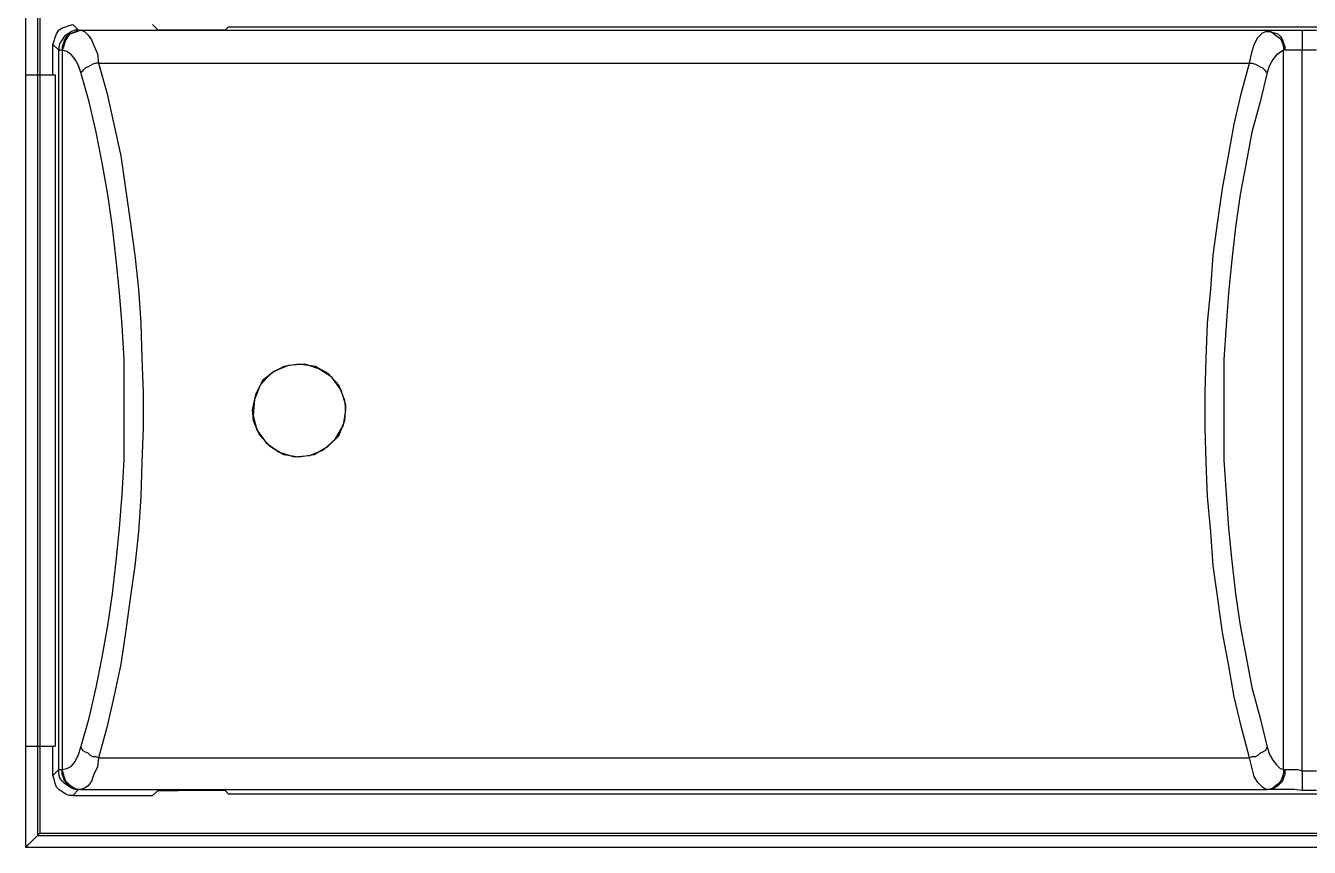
# Model space of a CAD drawing. Header units: centimetres. Extents: x -9.3 to 8.8, y -8.1 to 9.2.
# Drawn here: x -6.946 to -5.013, y -0.455 to 0.783 of the extents above; entities that cross this region are included whole.
import ezdxf

# ---------------------------------------------------------------- set-up
doc = ezdxf.new("R2010")
doc.units = ezdxf.units.CM
doc.header["$MEASUREMENT"] = 0
doc.layers.add('Camada 1', color=7, linetype='Continuous')

msp = doc.modelspace()

# ---------------------------------------------------------------- linework, layer by layer
at = {"layer": 'Camada 1', "color": 250, "lineweight": 25}
for points in [[(-6.94621, -0.45508), (-6.94621, -0.45508), (-6.94621, 6.68867), (-6.94621, 6.68867)], [(-6.94621, -0.45508), (-6.94621, -0.45508), (-6.94621, 6.68867), (-6.94621, 6.68867)], [(-6.92856, 6.67103), (-6.92856, 6.67103), (-6.92856, -0.43744), (-6.92856, -0.43744)], [(-6.92856, 6.67103), (-6.92856, 6.67103), (-6.92856, -0.43744), (-6.92856, -0.43744)], [(-6.92503, 6.6675), (-6.92503, 6.6675), (-6.92503, -0.43392), (-6.92503, -0.43392)], [(-6.92503, 6.6675), (-6.92503, 6.6675), (-6.92503, -0.43392), (-6.92503, -0.43392)], [(-6.87529, 0.78479), (-6.87529, 0.78479), (-6.86646, 0.77597), (-6.86646, 0.77597)], [(-6.86646, 0.77597), (-6.86646, 0.77597), (-6.8647, 0.77597), (-6.8647, 0.77597)], [(-6.8647, 0.77597), (-6.8647, 0.77597), (-6.86293, 0.77597), (-6.86293, 0.77597)], [(-6.86293, 0.77597), (-6.86293, 0.77597), (-5.07654, 0.77597), (-5.07654, 0.77597)], [(-6.75524, 0.78479), (-6.75524, 0.78479), (-6.74642, 0.77597), (-6.74642, 0.77597)], [(-6.71643, 0.77597), (-6.71643, 0.77597), (-6.74642, 0.77597), (-6.74642, 0.77597)], [(-6.64581, 0.77597), (-6.64581, 0.77597), (-6.71643, 0.77597), (-6.71643, 0.77597)], [(-6.64051, 0.78123), (-6.64051, 0.78123), (-6.64581, 0.77597), (-6.64581, 0.77597)], [(-6.64051, 0.78123), (-6.64051, 0.78123), (-3.3872, 0.78123), (-3.3872, 0.78123)], [(-5.07827, 0.77417), (-5.07827, 0.77417), (-5.07654, 0.77597), (-5.07654, 0.77597)], [(-5.07654, 0.77597), (-5.07654, 0.77597), (-5.02356, 0.77597), (-5.02356, 0.77597)], [(-5.02356, 0.77597), (-5.02356, 0.77597), (-5.02356, 0.74595), (-5.02356, 0.74595)], [(-5.02356, 0.77597), (-5.02356, 0.77597), (-5.00239, 0.77597), (-5.00239, 0.77597)], [(-6.89648, 0.74595), (-6.89648, 0.74595), (-6.90529, 0.75477), (-6.90529, 0.75477)], [(-6.90529, 0.70887), (-6.90529, 0.70887), (-6.90529, 0.75477), (-6.90529, 0.75477)], [(-6.89117, 0.74595), (-6.89117, 0.74595), (-6.89648, 0.74595), (-6.89648, 0.74595)], [(-6.89648, -0.33789), (-6.89648, -0.33789), (-6.89648, 0.74595), (-6.89648, 0.74595)], [(-6.89117, 0.74595), (-6.89117, 0.74595), (-6.89117, 0.74595), (-6.89117, 0.74595)], [(-6.89117, 0.74595), (-6.89117, 0.74595), (-6.89117, -0.33789), (-6.89117, -0.33789)], [(-5.05181, -0.33789), (-5.05181, -0.33789), (-5.05181, 0.74595), (-5.05181, 0.74595)], [(-5.05005, 0.74595), (-5.05005, 0.74595), (-5.05181, 0.74595), (-5.05181, 0.74595)], [(-5.02356, 0.74595), (-5.02356, 0.74595), (-5.05005, 0.74595), (-5.05005, 0.74595)], [(-5.02356, -0.33969), (-5.02356, -0.33969), (-5.02356, 0.74595), (-5.02356, 0.74595)], [(-5.00239, 0.74595), (-5.00239, 0.74595), (-5.02356, 0.74595), (-5.02356, 0.74595)], [(-6.83645, 0.72655), (-6.83645, 0.72655), (-5.103, 0.72655), (-5.103, 0.72655)], [(-6.9462, 0.70887), (-6.9462, 0.70887), (-6.90177, 0.70887), (-6.90177, 0.70887)], [(-6.90177, 0.70887), (-6.90177, 0.70887), (-6.90177, -0.30261), (-6.90177, -0.30261)], [(-6.9462, -0.30261), (-6.9462, -0.30261), (-6.90177, -0.30261), (-6.90177, -0.30261)], [(-6.90529, -0.34674), (-6.90529, -0.34674), (-6.90529, -0.30261), (-6.90529, -0.30261)], [(-6.83645, -0.32025), (-6.83645, -0.32025), (-5.103, -0.32025), (-5.103, -0.32025)], [(-6.90529, -0.34674), (-6.90529, -0.34674), (-6.89648, -0.33789), (-6.89648, -0.33789)], [(-6.89648, -0.33789), (-6.89648, -0.33789), (-6.89117, -0.33789), (-6.89117, -0.33789)], [(-6.89117, -0.33789), (-6.89117, -0.33789), (-6.89117, -0.33789), (-6.89117, -0.33789)], [(-5.05181, -0.33789), (-5.05181, -0.33789), (-5.05005, -0.33789), (-5.05005, -0.33789)], [(-5.02356, -0.33969), (-5.02356, -0.33969), (-5.02356, -0.36968), (-5.02356, -0.36968)], [(-5.02356, -0.33969), (-5.02356, -0.33969), (-5.00239, -0.33969), (-5.00239, -0.33969)], [(-6.86646, -0.36791), (-6.86646, -0.36791), (-6.87529, -0.37673), (-6.87529, -0.37673)], [(-6.87529, -0.37673), (-6.87529, -0.37673), (-6.75524, -0.37673), (-6.75524, -0.37673)], [(-6.8647, -0.36791), (-6.8647, -0.36791), (-6.86646, -0.36791), (-6.86646, -0.36791)], [(-6.86293, -0.36791), (-6.86293, -0.36791), (-6.8647, -0.36791), (-6.8647, -0.36791)], [(-6.86293, -0.36791), (-6.86293, -0.36791), (-5.07654, -0.36791), (-5.07654, -0.36791)], [(-6.74642, -0.36968), (-6.74642, -0.36968), (-6.75524, -0.37673), (-6.75524, -0.37673)], [(-6.74642, -0.36968), (-6.74642, -0.36968), (-6.71643, -0.36968), (-6.71643, -0.36968)], [(-6.64581, -0.36968), (-6.64581, -0.36968), (-6.71643, -0.36968), (-6.71643, -0.36968)], [(-6.64051, -0.37497), (-6.64051, -0.37497), (-6.64581, -0.36968), (-6.64581, -0.36968)], [(-3.3872, -0.37497), (-3.3872, -0.37497), (-6.64051, -0.37497), (-6.64051, -0.37497)], [(-5.07654, -0.36791), (-5.07654, -0.36791), (-5.07827, -0.36791), (-5.07827, -0.36791)], [(-5.00239, -0.36968), (-5.00239, -0.36968), (-5.02356, -0.36968), (-5.02356, -0.36968)], [(-6.92503, -0.43392), (-6.92503, -0.43392), (-6.92856, -0.43744), (-6.92856, -0.43744)], [(-6.92503, -0.43392), (-6.92503, -0.43392), (-6.92856, -0.43744), (-6.92856, -0.43744)], [(-6.92856, -0.43744), (-6.92856, -0.43744), (-3.10092, -0.43744), (-3.10092, -0.43744)], [(-6.92856, -0.43744), (-6.92856, -0.43744), (-3.10092, -0.43744), (-3.10092, -0.43744)], [(-6.92503, -0.43392), (-6.92503, -0.43392), (-3.10445, -0.43392), (-3.10445, -0.43392)], [(-6.92503, -0.43392), (-6.92503, -0.43392), (-3.10445, -0.43392), (-3.10445, -0.43392)], [(-3.07975, -0.45508), (-3.07975, -0.45508), (-6.94621, -0.45508), (-6.94621, -0.45508)], [(-3.07975, -0.45508), (-3.07975, -0.45508), (-6.94621, -0.45508), (-6.94621, -0.45508)]]:
    msp.add_open_spline(points, degree=3, dxfattribs=at)
for points, knots in [([(-6.90529, 0.75477), (-6.90529, 0.75477), (-6.90353, 0.76006), (-6.90353, 0.76006), (-6.90353, 0.76006), (-6.90177, 0.76535), (-6.90177, 0.76535), (-6.90177, 0.76535), (-6.9, 0.77064), (-6.9, 0.77064), (-6.9, 0.77064), (-6.89648, 0.77597), (-6.89648, 0.77597), (-6.89648, 0.77597), (-6.89117, 0.7795), (-6.89117, 0.7795), (-6.89117, 0.7795), (-6.88588, 0.78123), (-6.88588, 0.78123), (-6.88588, 0.78123), (-6.88059, 0.78303), (-6.88059, 0.78303), (-6.88059, 0.78303), (-6.87529, 0.78479), (-6.87529, 0.78479)], [0, 0, 0, 0, 0.125, 0.125, 0.125, 0.25, 0.25, 0.25, 0.375, 0.375, 0.375, 0.5, 0.5, 0.5, 0.625, 0.625, 0.625, 0.75, 0.75, 0.75, 0.875, 0.875, 0.875, 1, 1, 1, 1]), ([(-6.86646, 0.77597), (-6.86646, 0.77597), (-6.87175, 0.77597), (-6.87175, 0.77597), (-6.87175, 0.77597), (-6.87706, 0.77417), (-6.87706, 0.77417), (-6.87706, 0.77417), (-6.88235, 0.77064), (-6.88235, 0.77064), (-6.88235, 0.77064), (-6.88764, 0.76712), (-6.88764, 0.76712), (-6.88764, 0.76712), (-6.89117, 0.76182), (-6.89117, 0.76182), (-6.89117, 0.76182), (-6.8947, 0.75653), (-6.8947, 0.75653), (-6.8947, 0.75653), (-6.89648, 0.75124), (-6.89648, 0.75124), (-6.89648, 0.75124), (-6.89648, 0.74595), (-6.89648, 0.74595)], [0, 0, 0, 0, 0.125, 0.125, 0.125, 0.25, 0.25, 0.25, 0.375, 0.375, 0.375, 0.5, 0.5, 0.5, 0.625, 0.625, 0.625, 0.75, 0.75, 0.75, 0.875, 0.875, 0.875, 1, 1, 1, 1]), ([(-6.86293, 0.77597), (-6.86293, 0.77597), (-6.86822, 0.77417), (-6.86822, 0.77417), (-6.86822, 0.77417), (-6.87352, 0.77241), (-6.87352, 0.77241), (-6.87352, 0.77241), (-6.87881, 0.77064), (-6.87881, 0.77064), (-6.87881, 0.77064), (-6.88235, 0.76712), (-6.88235, 0.76712), (-6.88235, 0.76712), (-6.88588, 0.76182), (-6.88588, 0.76182), (-6.88588, 0.76182), (-6.88764, 0.75653), (-6.88764, 0.75653), (-6.88764, 0.75653), (-6.88941, 0.75124), (-6.88941, 0.75124), (-6.88941, 0.75124), (-6.89117, 0.74595), (-6.89117, 0.74595)], [0, 0, 0, 0, 0.125, 0.125, 0.125, 0.25, 0.25, 0.25, 0.375, 0.375, 0.375, 0.5, 0.5, 0.5, 0.625, 0.625, 0.625, 0.75, 0.75, 0.75, 0.875, 0.875, 0.875, 1, 1, 1, 1]), ([(-6.8647, 0.77597), (-6.8647, 0.77597), (-6.86999, 0.77417), (-6.86999, 0.77417), (-6.86999, 0.77417), (-6.87529, 0.77241), (-6.87529, 0.77241), (-6.87529, 0.77241), (-6.87881, 0.77064), (-6.87881, 0.77064), (-6.87881, 0.77064), (-6.88411, 0.76712), (-6.88411, 0.76712), (-6.88411, 0.76712), (-6.88764, 0.76182), (-6.88764, 0.76182), (-6.88764, 0.76182), (-6.88941, 0.75653), (-6.88941, 0.75653), (-6.88941, 0.75653), (-6.89117, 0.75124), (-6.89117, 0.75124), (-6.89117, 0.75124), (-6.89117, 0.74595), (-6.89117, 0.74595)], [0, 0, 0, 0, 0.125, 0.125, 0.125, 0.25, 0.25, 0.25, 0.375, 0.375, 0.375, 0.5, 0.5, 0.5, 0.625, 0.625, 0.625, 0.75, 0.75, 0.75, 0.875, 0.875, 0.875, 1, 1, 1, 1]), ([(-6.86293, 0.77597), (-6.86293, 0.77597), (-6.85763, 0.77417), (-6.85763, 0.77417), (-6.85763, 0.77417), (-6.85234, 0.76888), (-6.85234, 0.76888), (-6.85234, 0.76888), (-6.84705, 0.76182), (-6.84705, 0.76182), (-6.84705, 0.76182), (-6.84352, 0.753), (-6.84352, 0.753), (-6.84352, 0.753), (-6.83821, 0.74066), (-6.83821, 0.74066), (-6.83821, 0.74066), (-6.83645, 0.72655), (-6.83645, 0.72655)], [0, 0, 0, 0, 0.1666667, 0.1666667, 0.1666667, 0.3333333, 0.3333333, 0.3333333, 0.5, 0.5, 0.5, 0.6666667, 0.6666667, 0.6666667, 0.8333333, 0.8333333, 0.8333333, 1, 1, 1, 1]), ([(-5.103, 0.72655), (-5.103, 0.72655), (-5.09947, 0.74242), (-5.09947, 0.74242), (-5.09947, 0.74242), (-5.09595, 0.75477), (-5.09595, 0.75477), (-5.09595, 0.75477), (-5.09065, 0.76535), (-5.09065, 0.76535), (-5.09065, 0.76535), (-5.0836, 0.77241), (-5.0836, 0.77241), (-5.0836, 0.77241), (-5.07827, 0.77417), (-5.07827, 0.77417)], [0, 0, 0, 0, 0.2, 0.2, 0.2, 0.4, 0.4, 0.4, 0.6, 0.6, 0.6, 0.8, 0.8, 0.8, 1, 1, 1, 1]), ([(-5.07827, 0.77417), (-5.07827, 0.77417), (-5.07298, 0.77417), (-5.07298, 0.77417), (-5.07298, 0.77417), (-5.06769, 0.77241), (-5.06769, 0.77241), (-5.06769, 0.77241), (-5.06416, 0.76888), (-5.06416, 0.76888), (-5.06416, 0.76888), (-5.05887, 0.76535), (-5.05887, 0.76535), (-5.05887, 0.76535), (-5.05534, 0.76182), (-5.05534, 0.76182), (-5.05534, 0.76182), (-5.05358, 0.75653), (-5.05358, 0.75653), (-5.05358, 0.75653), (-5.05181, 0.75124), (-5.05181, 0.75124), (-5.05181, 0.75124), (-5.05181, 0.74595), (-5.05181, 0.74595)], [0, 0, 0, 0, 0.125, 0.125, 0.125, 0.25, 0.25, 0.25, 0.375, 0.375, 0.375, 0.5, 0.5, 0.5, 0.625, 0.625, 0.625, 0.75, 0.75, 0.75, 0.875, 0.875, 0.875, 1, 1, 1, 1]), ([(-5.07654, 0.77597), (-5.07654, 0.77597), (-5.07122, 0.77417), (-5.07122, 0.77417), (-5.07122, 0.77417), (-5.06593, 0.77241), (-5.06593, 0.77241), (-5.06593, 0.77241), (-5.06063, 0.77064), (-5.06063, 0.77064), (-5.06063, 0.77064), (-5.05711, 0.76712), (-5.05711, 0.76712), (-5.05711, 0.76712), (-5.05358, 0.76182), (-5.05358, 0.76182), (-5.05358, 0.76182), (-5.05181, 0.75653), (-5.05181, 0.75653), (-5.05181, 0.75653), (-5.05005, 0.75124), (-5.05005, 0.75124), (-5.05005, 0.75124), (-5.05005, 0.74595), (-5.05005, 0.74595)], [0, 0, 0, 0, 0.125, 0.125, 0.125, 0.25, 0.25, 0.25, 0.375, 0.375, 0.375, 0.5, 0.5, 0.5, 0.625, 0.625, 0.625, 0.75, 0.75, 0.75, 0.875, 0.875, 0.875, 1, 1, 1, 1]), ([(-6.86293, 0.7124), (-6.86293, 0.7124), (-6.86646, 0.72298), (-6.86646, 0.72298), (-6.86646, 0.72298), (-6.87175, 0.73184), (-6.87175, 0.73184), (-6.87175, 0.73184), (-6.87706, 0.73889), (-6.87706, 0.73889), (-6.87706, 0.73889), (-6.88411, 0.74419), (-6.88411, 0.74419), (-6.88411, 0.74419), (-6.89117, 0.74595), (-6.89117, 0.74595)], [0, 0, 0, 0, 0.2, 0.2, 0.2, 0.4, 0.4, 0.4, 0.6, 0.6, 0.6, 0.8, 0.8, 0.8, 1, 1, 1, 1]), ([(-5.05181, 0.74595), (-5.05181, 0.74595), (-5.05711, 0.74242), (-5.05711, 0.74242), (-5.05711, 0.74242), (-5.0624, 0.73889), (-5.0624, 0.73889), (-5.0624, 0.73889), (-5.06769, 0.73184), (-5.06769, 0.73184), (-5.06769, 0.73184), (-5.07298, 0.72298), (-5.07298, 0.72298), (-5.07298, 0.72298), (-5.07654, 0.7124), (-5.07654, 0.7124)], [0, 0, 0, 0, 0.2, 0.2, 0.2, 0.4, 0.4, 0.4, 0.6, 0.6, 0.6, 0.8, 0.8, 0.8, 1, 1, 1, 1]), ([(-6.83645, 0.72655), (-6.83645, 0.72655), (-6.83998, 0.72655), (-6.83998, 0.72655), (-6.83998, 0.72655), (-6.84528, 0.72478), (-6.84528, 0.72478), (-6.84528, 0.72478), (-6.84881, 0.72298), (-6.84881, 0.72298), (-6.84881, 0.72298), (-6.85234, 0.72122), (-6.85234, 0.72122), (-6.85234, 0.72122), (-6.85588, 0.71946), (-6.85588, 0.71946), (-6.85588, 0.71946), (-6.85941, 0.71593), (-6.85941, 0.71593), (-6.85941, 0.71593), (-6.86116, 0.71416), (-6.86116, 0.71416), (-6.86116, 0.71416), (-6.86293, 0.7124), (-6.86293, 0.7124)], [0, 0, 0, 0, 0.125, 0.125, 0.125, 0.25, 0.25, 0.25, 0.375, 0.375, 0.375, 0.5, 0.5, 0.5, 0.625, 0.625, 0.625, 0.75, 0.75, 0.75, 0.875, 0.875, 0.875, 1, 1, 1, 1]), ([(-6.83645, 0.72655), (-6.83645, 0.72655), (-6.82409, 0.68238), (-6.82409, 0.68238), (-6.82409, 0.68238), (-6.81351, 0.63475), (-6.81351, 0.63475), (-6.81351, 0.63475), (-6.8029, 0.58706), (-6.8029, 0.58706), (-6.8029, 0.58706), (-6.79584, 0.53767), (-6.79584, 0.53767), (-6.79584, 0.53767), (-6.78879, 0.48821), (-6.78879, 0.48821), (-6.78879, 0.48821), (-6.78173, 0.43702), (-6.78173, 0.43702), (-6.78173, 0.43702), (-6.77644, 0.38583), (-6.77644, 0.38583), (-6.77644, 0.38583), (-6.77291, 0.33465), (-6.77291, 0.33465), (-6.77291, 0.33465), (-6.77115, 0.28169), (-6.77115, 0.28169), (-6.77115, 0.28169), (-6.76938, 0.23051), (-6.76938, 0.23051), (-6.76938, 0.23051), (-6.76938, 0.17755), (-6.76938, 0.17755), (-6.76938, 0.17755), (-6.77115, 0.1246), (-6.77115, 0.1246), (-6.77115, 0.1246), (-6.77291, 0.07338), (-6.77291, 0.07338), (-6.77291, 0.07338), (-6.77644, 0.02043), (-6.77644, 0.02043), (-6.77644, 0.02043), (-6.78173, -0.03076), (-6.78173, -0.03076), (-6.78173, -0.03076), (-6.78879, -0.08019), (-6.78879, -0.08019), (-6.78879, -0.08019), (-6.79584, -0.13137), (-6.79584, -0.13137), (-6.79584, -0.13137), (-6.8029, -0.17903), (-6.8029, -0.17903), (-6.8029, -0.17903), (-6.81351, -0.22846), (-6.81351, -0.22846), (-6.81351, -0.22846), (-6.82409, -0.27435), (-6.82409, -0.27435), (-6.82409, -0.27435), (-6.83645, -0.32025), (-6.83645, -0.32025)], [0, 0, 0, 0, 0.047619, 0.047619, 0.047619, 0.0952381, 0.0952381, 0.0952381, 0.1428571, 0.1428571, 0.1428571, 0.1904762, 0.1904762, 0.1904762, 0.2380952, 0.2380952, 0.2380952, 0.2857143, 0.2857143, 0.2857143, 0.3333333, 0.3333333, 0.3333333, 0.3809524, 0.3809524, 0.3809524, 0.4285714, 0.4285714, 0.4285714, 0.4761905, 0.4761905, 0.4761905, 0.5238095, 0.5238095, 0.5238095, 0.5714286, 0.5714286, 0.5714286, 0.6190476, 0.6190476, 0.6190476, 0.6666667, 0.6666667, 0.6666667, 0.7142857, 0.7142857, 0.7142857, 0.7619048, 0.7619048, 0.7619048, 0.8095238, 0.8095238, 0.8095238, 0.8571429, 0.8571429, 0.8571429, 0.9047619, 0.9047619, 0.9047619, 0.952381, 0.952381, 0.952381, 1, 1, 1, 1]), ([(-5.103, -0.32025), (-5.103, -0.32025), (-5.11535, -0.27435), (-5.11535, -0.27435), (-5.11535, -0.27435), (-5.12597, -0.22846), (-5.12597, -0.22846), (-5.12597, -0.22846), (-5.13479, -0.17903), (-5.13479, -0.17903), (-5.13479, -0.17903), (-5.14361, -0.13137), (-5.14361, -0.13137), (-5.14361, -0.13137), (-5.15066, -0.08019), (-5.15066, -0.08019), (-5.15066, -0.08019), (-5.15772, -0.03076), (-5.15772, -0.03076), (-5.15772, -0.03076), (-5.16125, 0.02043), (-5.16125, 0.02043), (-5.16125, 0.02043), (-5.16657, 0.07338), (-5.16657, 0.07338), (-5.16657, 0.07338), (-5.1683, 0.1246), (-5.1683, 0.1246), (-5.1683, 0.1246), (-5.17007, 0.17755), (-5.17007, 0.17755), (-5.17007, 0.17755), (-5.17007, 0.23051), (-5.17007, 0.23051), (-5.17007, 0.23051), (-5.1683, 0.28169), (-5.1683, 0.28169), (-5.1683, 0.28169), (-5.16657, 0.33465), (-5.16657, 0.33465), (-5.16657, 0.33465), (-5.16125, 0.38583), (-5.16125, 0.38583), (-5.16125, 0.38583), (-5.15772, 0.43702), (-5.15772, 0.43702), (-5.15772, 0.43702), (-5.15066, 0.48821), (-5.15066, 0.48821), (-5.15066, 0.48821), (-5.14361, 0.53767), (-5.14361, 0.53767), (-5.14361, 0.53767), (-5.13479, 0.58706), (-5.13479, 0.58706), (-5.13479, 0.58706), (-5.12597, 0.63475), (-5.12597, 0.63475), (-5.12597, 0.63475), (-5.11535, 0.68238), (-5.11535, 0.68238), (-5.11535, 0.68238), (-5.103, 0.72655), (-5.103, 0.72655)], [0, 0, 0, 0, 0.047619, 0.047619, 0.047619, 0.0952381, 0.0952381, 0.0952381, 0.1428571, 0.1428571, 0.1428571, 0.1904762, 0.1904762, 0.1904762, 0.2380952, 0.2380952, 0.2380952, 0.2857143, 0.2857143, 0.2857143, 0.3333333, 0.3333333, 0.3333333, 0.3809524, 0.3809524, 0.3809524, 0.4285714, 0.4285714, 0.4285714, 0.4761905, 0.4761905, 0.4761905, 0.5238095, 0.5238095, 0.5238095, 0.5714286, 0.5714286, 0.5714286, 0.6190476, 0.6190476, 0.6190476, 0.6666667, 0.6666667, 0.6666667, 0.7142857, 0.7142857, 0.7142857, 0.7619048, 0.7619048, 0.7619048, 0.8095238, 0.8095238, 0.8095238, 0.8571429, 0.8571429, 0.8571429, 0.9047619, 0.9047619, 0.9047619, 0.952381, 0.952381, 0.952381, 1, 1, 1, 1]), ([(-5.103, 0.72655), (-5.103, 0.72655), (-5.09947, 0.72655), (-5.09947, 0.72655), (-5.09947, 0.72655), (-5.09418, 0.72478), (-5.09418, 0.72478), (-5.09418, 0.72478), (-5.09065, 0.72298), (-5.09065, 0.72298), (-5.09065, 0.72298), (-5.08713, 0.72122), (-5.08713, 0.72122), (-5.08713, 0.72122), (-5.0836, 0.71946), (-5.0836, 0.71946), (-5.0836, 0.71946), (-5.08007, 0.71593), (-5.08007, 0.71593), (-5.08007, 0.71593), (-5.07827, 0.71416), (-5.07827, 0.71416), (-5.07827, 0.71416), (-5.07654, 0.7124), (-5.07654, 0.7124)], [0, 0, 0, 0, 0.125, 0.125, 0.125, 0.25, 0.25, 0.25, 0.375, 0.375, 0.375, 0.5, 0.5, 0.5, 0.625, 0.625, 0.625, 0.75, 0.75, 0.75, 0.875, 0.875, 0.875, 1, 1, 1, 1]), ([(-6.86293, -0.30434), (-6.86293, -0.30434), (-6.85058, -0.26024), (-6.85058, -0.26024), (-6.85058, -0.26024), (-6.83998, -0.21435), (-6.83998, -0.21435), (-6.83998, -0.21435), (-6.83116, -0.16845), (-6.83116, -0.16845), (-6.83116, -0.16845), (-6.82234, -0.12076), (-6.82234, -0.12076), (-6.82234, -0.12076), (-6.81527, -0.07313), (-6.81527, -0.07313), (-6.81527, -0.07313), (-6.80998, -0.02371), (-6.80998, -0.02371), (-6.80998, -0.02371), (-6.8047, 0.02572), (-6.8047, 0.02572), (-6.8047, 0.02572), (-6.80113, 0.07691), (-6.80113, 0.07691), (-6.80113, 0.07691), (-6.79764, 0.12813), (-6.79764, 0.12813), (-6.79764, 0.12813), (-6.79764, 0.27993), (-6.79764, 0.27993), (-6.79764, 0.27993), (-6.80113, 0.33112), (-6.80113, 0.33112), (-6.80113, 0.33112), (-6.8047, 0.38054), (-6.8047, 0.38054), (-6.8047, 0.38054), (-6.80998, 0.42997), (-6.80998, 0.42997), (-6.80998, 0.42997), (-6.81527, 0.47939), (-6.81527, 0.47939), (-6.81527, 0.47939), (-6.82234, 0.52881), (-6.82234, 0.52881), (-6.82234, 0.52881), (-6.83116, 0.57647), (-6.83116, 0.57647), (-6.83116, 0.57647), (-6.83998, 0.62237), (-6.83998, 0.62237), (-6.83998, 0.62237), (-6.85058, 0.66827), (-6.85058, 0.66827), (-6.85058, 0.66827), (-6.86293, 0.7124), (-6.86293, 0.7124)], [0, 0, 0, 0, 0.0526316, 0.0526316, 0.0526316, 0.1052632, 0.1052632, 0.1052632, 0.1578947, 0.1578947, 0.1578947, 0.2105263, 0.2105263, 0.2105263, 0.2631579, 0.2631579, 0.2631579, 0.3157895, 0.3157895, 0.3157895, 0.3684211, 0.3684211, 0.3684211, 0.4210526, 0.4210526, 0.4210526, 0.4736842, 0.4736842, 0.4736842, 0.5263158, 0.5263158, 0.5263158, 0.5789474, 0.5789474, 0.5789474, 0.6315789, 0.6315789, 0.6315789, 0.6842105, 0.6842105, 0.6842105, 0.7368421, 0.7368421, 0.7368421, 0.7894737, 0.7894737, 0.7894737, 0.8421053, 0.8421053, 0.8421053, 0.8947368, 0.8947368, 0.8947368, 0.9473684, 0.9473684, 0.9473684, 1, 1, 1, 1]), ([(-5.07654, 0.7124), (-5.07654, 0.7124), (-5.08713, 0.66827), (-5.08713, 0.66827), (-5.08713, 0.66827), (-5.09947, 0.62237), (-5.09947, 0.62237), (-5.09947, 0.62237), (-5.10829, 0.57647), (-5.10829, 0.57647), (-5.10829, 0.57647), (-5.11711, 0.52881), (-5.11711, 0.52881), (-5.11711, 0.52881), (-5.12417, 0.47939), (-5.12417, 0.47939), (-5.12417, 0.47939), (-5.1295, 0.42997), (-5.1295, 0.42997), (-5.1295, 0.42997), (-5.13479, 0.38054), (-5.13479, 0.38054), (-5.13479, 0.38054), (-5.13832, 0.33112), (-5.13832, 0.33112), (-5.13832, 0.33112), (-5.14184, 0.27993), (-5.14184, 0.27993), (-5.14184, 0.27993), (-5.14184, 0.12813), (-5.14184, 0.12813), (-5.14184, 0.12813), (-5.13832, 0.07691), (-5.13832, 0.07691), (-5.13832, 0.07691), (-5.13479, 0.02572), (-5.13479, 0.02572), (-5.13479, 0.02572), (-5.1295, -0.02371), (-5.1295, -0.02371), (-5.1295, -0.02371), (-5.12417, -0.07313), (-5.12417, -0.07313), (-5.12417, -0.07313), (-5.11711, -0.12076), (-5.11711, -0.12076), (-5.11711, -0.12076), (-5.10829, -0.16845), (-5.10829, -0.16845), (-5.10829, -0.16845), (-5.09947, -0.21435), (-5.09947, -0.21435), (-5.09947, -0.21435), (-5.08713, -0.26024), (-5.08713, -0.26024), (-5.08713, -0.26024), (-5.07654, -0.30434), (-5.07654, -0.30434)], [0, 0, 0, 0, 0.0526316, 0.0526316, 0.0526316, 0.1052632, 0.1052632, 0.1052632, 0.1578947, 0.1578947, 0.1578947, 0.2105263, 0.2105263, 0.2105263, 0.2631579, 0.2631579, 0.2631579, 0.3157895, 0.3157895, 0.3157895, 0.3684211, 0.3684211, 0.3684211, 0.4210526, 0.4210526, 0.4210526, 0.4736842, 0.4736842, 0.4736842, 0.5263158, 0.5263158, 0.5263158, 0.5789474, 0.5789474, 0.5789474, 0.6315789, 0.6315789, 0.6315789, 0.6842105, 0.6842105, 0.6842105, 0.7368421, 0.7368421, 0.7368421, 0.7894737, 0.7894737, 0.7894737, 0.8421053, 0.8421053, 0.8421053, 0.8947368, 0.8947368, 0.8947368, 0.9473684, 0.9473684, 0.9473684, 1, 1, 1, 1]), ([(-6.6052, 0.20401), (-6.6052, 0.20401), (-6.59991, 0.22698), (-6.59991, 0.22698), (-6.59991, 0.22698), (-6.58933, 0.24814), (-6.58933, 0.24814), (-6.58933, 0.24814), (-6.57169, 0.26226), (-6.57169, 0.26226), (-6.57169, 0.26226), (-6.55048, 0.27111), (-6.55048, 0.27111), (-6.55048, 0.27111), (-6.52576, 0.27287), (-6.52576, 0.27287), (-6.52576, 0.27287), (-6.50459, 0.26578), (-6.50459, 0.26578), (-6.50459, 0.26578), (-6.48519, 0.25344), (-6.48519, 0.25344), (-6.48519, 0.25344), (-6.47104, 0.23403), (-6.47104, 0.23403), (-6.47104, 0.23403), (-6.46398, 0.2111), (-6.46398, 0.2111), (-6.46398, 0.2111), (-6.46575, 0.18814), (-6.46575, 0.18814), (-6.46575, 0.18814), (-6.4746, 0.16517), (-6.4746, 0.16517), (-6.4746, 0.16517), (-6.49048, 0.1493), (-6.49048, 0.1493), (-6.49048, 0.1493), (-6.51164, 0.13695), (-6.51164, 0.13695), (-6.51164, 0.13695), (-6.53461, 0.13342), (-6.53461, 0.13342), (-6.53461, 0.13342), (-6.55754, 0.13695), (-6.55754, 0.13695), (-6.55754, 0.13695), (-6.57874, 0.1493), (-6.57874, 0.1493), (-6.57874, 0.1493), (-6.59462, 0.16694), (-6.59462, 0.16694), (-6.59462, 0.16694), (-6.60344, 0.18814), (-6.60344, 0.18814), (-6.60344, 0.18814), (-6.6052, 0.20401), (-6.6052, 0.20401)], [0, 0, 0, 0, 0.0526316, 0.0526316, 0.0526316, 0.1052632, 0.1052632, 0.1052632, 0.1578947, 0.1578947, 0.1578947, 0.2105263, 0.2105263, 0.2105263, 0.2631579, 0.2631579, 0.2631579, 0.3157895, 0.3157895, 0.3157895, 0.3684211, 0.3684211, 0.3684211, 0.4210526, 0.4210526, 0.4210526, 0.4736842, 0.4736842, 0.4736842, 0.5263158, 0.5263158, 0.5263158, 0.5789474, 0.5789474, 0.5789474, 0.6315789, 0.6315789, 0.6315789, 0.6842105, 0.6842105, 0.6842105, 0.7368421, 0.7368421, 0.7368421, 0.7894737, 0.7894737, 0.7894737, 0.8421053, 0.8421053, 0.8421053, 0.8947368, 0.8947368, 0.8947368, 0.9473684, 0.9473684, 0.9473684, 1, 1, 1, 1]), ([(-6.46398, 0.20401), (-6.46398, 0.20401), (-6.46751, 0.18108), (-6.46751, 0.18108), (-6.46751, 0.18108), (-6.47989, 0.15988), (-6.47989, 0.15988), (-6.47989, 0.15988), (-6.49753, 0.144), (-6.49753, 0.144), (-6.49753, 0.144), (-6.5187, 0.13519), (-6.5187, 0.13519), (-6.5187, 0.13519), (-6.54167, 0.13342), (-6.54167, 0.13342), (-6.54167, 0.13342), (-6.56463, 0.14048), (-6.56463, 0.14048), (-6.56463, 0.14048), (-6.58403, 0.15459), (-6.58403, 0.15459), (-6.58403, 0.15459), (-6.59815, 0.17403), (-6.59815, 0.17403), (-6.59815, 0.17403), (-6.60344, 0.19519), (-6.60344, 0.19519), (-6.60344, 0.19519), (-6.60167, 0.21992), (-6.60167, 0.21992), (-6.60167, 0.21992), (-6.59285, 0.24109), (-6.59285, 0.24109), (-6.59285, 0.24109), (-6.57698, 0.25873), (-6.57698, 0.25873), (-6.57698, 0.25873), (-6.55754, 0.26935), (-6.55754, 0.26935), (-6.55754, 0.26935), (-6.53461, 0.27287), (-6.53461, 0.27287), (-6.53461, 0.27287), (-6.50988, 0.26935), (-6.50988, 0.26935), (-6.50988, 0.26935), (-6.49048, 0.25873), (-6.49048, 0.25873), (-6.49048, 0.25873), (-6.4746, 0.24109), (-6.4746, 0.24109), (-6.4746, 0.24109), (-6.46575, 0.21816), (-6.46575, 0.21816), (-6.46575, 0.21816), (-6.46398, 0.20401), (-6.46398, 0.20401)], [0, 0, 0, 0, 0.0526316, 0.0526316, 0.0526316, 0.1052632, 0.1052632, 0.1052632, 0.1578947, 0.1578947, 0.1578947, 0.2105263, 0.2105263, 0.2105263, 0.2631579, 0.2631579, 0.2631579, 0.3157895, 0.3157895, 0.3157895, 0.3684211, 0.3684211, 0.3684211, 0.4210526, 0.4210526, 0.4210526, 0.4736842, 0.4736842, 0.4736842, 0.5263158, 0.5263158, 0.5263158, 0.5789474, 0.5789474, 0.5789474, 0.6315789, 0.6315789, 0.6315789, 0.6842105, 0.6842105, 0.6842105, 0.7368421, 0.7368421, 0.7368421, 0.7894737, 0.7894737, 0.7894737, 0.8421053, 0.8421053, 0.8421053, 0.8947368, 0.8947368, 0.8947368, 0.9473684, 0.9473684, 0.9473684, 1, 1, 1, 1]), ([(-6.89117, -0.33789), (-6.89117, -0.33789), (-6.88411, -0.33613), (-6.88411, -0.33613), (-6.88411, -0.33613), (-6.87706, -0.3326), (-6.87706, -0.3326), (-6.87706, -0.3326), (-6.87175, -0.32554), (-6.87175, -0.32554), (-6.87175, -0.32554), (-6.86646, -0.31496), (-6.86646, -0.31496), (-6.86646, -0.31496), (-6.86293, -0.30434), (-6.86293, -0.30434)], [0, 0, 0, 0, 0.2, 0.2, 0.2, 0.4, 0.4, 0.4, 0.6, 0.6, 0.6, 0.8, 0.8, 0.8, 1, 1, 1, 1]), ([(-6.83645, -0.32025), (-6.83645, -0.32025), (-6.83998, -0.31849), (-6.83998, -0.31849), (-6.83998, -0.31849), (-6.84528, -0.31849), (-6.84528, -0.31849), (-6.84528, -0.31849), (-6.84881, -0.31672), (-6.84881, -0.31672), (-6.84881, -0.31672), (-6.85234, -0.3132), (-6.85234, -0.3132), (-6.85234, -0.3132), (-6.85588, -0.31143), (-6.85588, -0.31143), (-6.85588, -0.31143), (-6.85941, -0.30967), (-6.85941, -0.30967), (-6.85941, -0.30967), (-6.86116, -0.3079), (-6.86116, -0.3079), (-6.86116, -0.3079), (-6.86293, -0.30434), (-6.86293, -0.30434)], [0, 0, 0, 0, 0.125, 0.125, 0.125, 0.25, 0.25, 0.25, 0.375, 0.375, 0.375, 0.5, 0.5, 0.5, 0.625, 0.625, 0.625, 0.75, 0.75, 0.75, 0.875, 0.875, 0.875, 1, 1, 1, 1]), ([(-5.07654, -0.30434), (-5.07654, -0.30434), (-5.07827, -0.3079), (-5.07827, -0.3079), (-5.07827, -0.3079), (-5.08007, -0.30967), (-5.08007, -0.30967), (-5.08007, -0.30967), (-5.0836, -0.31143), (-5.0836, -0.31143), (-5.0836, -0.31143), (-5.08713, -0.3132), (-5.08713, -0.3132), (-5.08713, -0.3132), (-5.09065, -0.31672), (-5.09065, -0.31672), (-5.09065, -0.31672), (-5.09418, -0.31849), (-5.09418, -0.31849), (-5.09418, -0.31849), (-5.09947, -0.31849), (-5.09947, -0.31849), (-5.09947, -0.31849), (-5.103, -0.32025), (-5.103, -0.32025)], [0, 0, 0, 0, 0.125, 0.125, 0.125, 0.25, 0.25, 0.25, 0.375, 0.375, 0.375, 0.5, 0.5, 0.5, 0.625, 0.625, 0.625, 0.75, 0.75, 0.75, 0.875, 0.875, 0.875, 1, 1, 1, 1]), ([(-5.07654, -0.30434), (-5.07654, -0.30434), (-5.07298, -0.31496), (-5.07298, -0.31496), (-5.07298, -0.31496), (-5.06769, -0.32378), (-5.06769, -0.32378), (-5.06769, -0.32378), (-5.0624, -0.33083), (-5.0624, -0.33083), (-5.0624, -0.33083), (-5.05711, -0.33613), (-5.05711, -0.33613), (-5.05711, -0.33613), (-5.05181, -0.33789), (-5.05181, -0.33789)], [0, 0, 0, 0, 0.2, 0.2, 0.2, 0.4, 0.4, 0.4, 0.6, 0.6, 0.6, 0.8, 0.8, 0.8, 1, 1, 1, 1]), ([(-6.83645, -0.32025), (-6.83645, -0.32025), (-6.83821, -0.3344), (-6.83821, -0.3344), (-6.83821, -0.3344), (-6.84352, -0.34495), (-6.84352, -0.34495), (-6.84352, -0.34495), (-6.84705, -0.35556), (-6.84705, -0.35556), (-6.84705, -0.35556), (-6.85234, -0.36262), (-6.85234, -0.36262), (-6.85234, -0.36262), (-6.85763, -0.36615), (-6.85763, -0.36615), (-6.85763, -0.36615), (-6.86293, -0.36791), (-6.86293, -0.36791)], [0, 0, 0, 0, 0.1666667, 0.1666667, 0.1666667, 0.3333333, 0.3333333, 0.3333333, 0.5, 0.5, 0.5, 0.6666667, 0.6666667, 0.6666667, 0.8333333, 0.8333333, 0.8333333, 1, 1, 1, 1]), ([(-5.07827, -0.36791), (-5.07827, -0.36791), (-5.0836, -0.36438), (-5.0836, -0.36438), (-5.0836, -0.36438), (-5.09065, -0.35733), (-5.09065, -0.35733), (-5.09065, -0.35733), (-5.09595, -0.34851), (-5.09595, -0.34851), (-5.09595, -0.34851), (-5.09947, -0.3344), (-5.09947, -0.3344), (-5.09947, -0.3344), (-5.103, -0.32025), (-5.103, -0.32025)], [0, 0, 0, 0, 0.2, 0.2, 0.2, 0.4, 0.4, 0.4, 0.6, 0.6, 0.6, 0.8, 0.8, 0.8, 1, 1, 1, 1]), ([(-6.87529, -0.37673), (-6.87529, -0.37673), (-6.88059, -0.37673), (-6.88059, -0.37673), (-6.88059, -0.37673), (-6.88588, -0.37497), (-6.88588, -0.37497), (-6.88588, -0.37497), (-6.89117, -0.37144), (-6.89117, -0.37144), (-6.89117, -0.37144), (-6.89648, -0.36791), (-6.89648, -0.36791), (-6.89648, -0.36791), (-6.9, -0.36438), (-6.9, -0.36438), (-6.9, -0.36438), (-6.90177, -0.35909), (-6.90177, -0.35909), (-6.90177, -0.35909), (-6.90353, -0.35204), (-6.90353, -0.35204), (-6.90353, -0.35204), (-6.90529, -0.34674), (-6.90529, -0.34674)], [0, 0, 0, 0, 0.125, 0.125, 0.125, 0.25, 0.25, 0.25, 0.375, 0.375, 0.375, 0.5, 0.5, 0.5, 0.625, 0.625, 0.625, 0.75, 0.75, 0.75, 0.875, 0.875, 0.875, 1, 1, 1, 1]), ([(-6.86646, -0.36791), (-6.86646, -0.36791), (-6.87175, -0.36791), (-6.87175, -0.36791), (-6.87175, -0.36791), (-6.87706, -0.36615), (-6.87706, -0.36615), (-6.87706, -0.36615), (-6.88235, -0.36262), (-6.88235, -0.36262), (-6.88235, -0.36262), (-6.88764, -0.35909), (-6.88764, -0.35909), (-6.88764, -0.35909), (-6.89117, -0.35556), (-6.89117, -0.35556), (-6.89117, -0.35556), (-6.8947, -0.35027), (-6.8947, -0.35027), (-6.8947, -0.35027), (-6.89648, -0.34495), (-6.89648, -0.34495), (-6.89648, -0.34495), (-6.89648, -0.33789), (-6.89648, -0.33789)], [0, 0, 0, 0, 0.125, 0.125, 0.125, 0.25, 0.25, 0.25, 0.375, 0.375, 0.375, 0.5, 0.5, 0.5, 0.625, 0.625, 0.625, 0.75, 0.75, 0.75, 0.875, 0.875, 0.875, 1, 1, 1, 1]), ([(-6.86293, -0.36791), (-6.86293, -0.36791), (-6.86822, -0.36791), (-6.86822, -0.36791), (-6.86822, -0.36791), (-6.87352, -0.36615), (-6.87352, -0.36615), (-6.87352, -0.36615), (-6.87881, -0.36262), (-6.87881, -0.36262), (-6.87881, -0.36262), (-6.88235, -0.35909), (-6.88235, -0.35909), (-6.88235, -0.35909), (-6.88588, -0.35556), (-6.88588, -0.35556), (-6.88588, -0.35556), (-6.88764, -0.35027), (-6.88764, -0.35027), (-6.88764, -0.35027), (-6.88941, -0.34495), (-6.88941, -0.34495), (-6.88941, -0.34495), (-6.89117, -0.33789), (-6.89117, -0.33789)], [0, 0, 0, 0, 0.125, 0.125, 0.125, 0.25, 0.25, 0.25, 0.375, 0.375, 0.375, 0.5, 0.5, 0.5, 0.625, 0.625, 0.625, 0.75, 0.75, 0.75, 0.875, 0.875, 0.875, 1, 1, 1, 1]), ([(-6.8647, -0.36791), (-6.8647, -0.36791), (-6.86999, -0.36791), (-6.86999, -0.36791), (-6.86999, -0.36791), (-6.87529, -0.36615), (-6.87529, -0.36615), (-6.87529, -0.36615), (-6.87881, -0.36262), (-6.87881, -0.36262), (-6.87881, -0.36262), (-6.88411, -0.35909), (-6.88411, -0.35909), (-6.88411, -0.35909), (-6.88764, -0.35556), (-6.88764, -0.35556), (-6.88764, -0.35556), (-6.88941, -0.35027), (-6.88941, -0.35027), (-6.88941, -0.35027), (-6.89117, -0.34495), (-6.89117, -0.34495), (-6.89117, -0.34495), (-6.89117, -0.33789), (-6.89117, -0.33789)], [0, 0, 0, 0, 0.125, 0.125, 0.125, 0.25, 0.25, 0.25, 0.375, 0.375, 0.375, 0.5, 0.5, 0.5, 0.625, 0.625, 0.625, 0.75, 0.75, 0.75, 0.875, 0.875, 0.875, 1, 1, 1, 1]), ([(-5.05181, -0.33789), (-5.05181, -0.33789), (-5.05181, -0.34322), (-5.05181, -0.34322), (-5.05181, -0.34322), (-5.05358, -0.34851), (-5.05358, -0.34851), (-5.05358, -0.34851), (-5.05534, -0.3538), (-5.05534, -0.3538), (-5.05534, -0.3538), (-5.05887, -0.35909), (-5.05887, -0.35909), (-5.05887, -0.35909), (-5.06416, -0.36262), (-5.06416, -0.36262), (-5.06416, -0.36262), (-5.06769, -0.36615), (-5.06769, -0.36615), (-5.06769, -0.36615), (-5.07298, -0.36791), (-5.07298, -0.36791), (-5.07298, -0.36791), (-5.07827, -0.36791), (-5.07827, -0.36791)], [0, 0, 0, 0, 0.125, 0.125, 0.125, 0.25, 0.25, 0.25, 0.375, 0.375, 0.375, 0.5, 0.5, 0.5, 0.625, 0.625, 0.625, 0.75, 0.75, 0.75, 0.875, 0.875, 0.875, 1, 1, 1, 1]), ([(-5.05005, -0.33789), (-5.05005, -0.33789), (-5.05005, -0.34495), (-5.05005, -0.34495), (-5.05005, -0.34495), (-5.05181, -0.35027), (-5.05181, -0.35027), (-5.05181, -0.35027), (-5.05358, -0.35556), (-5.05358, -0.35556), (-5.05358, -0.35556), (-5.05711, -0.35909), (-5.05711, -0.35909), (-5.05711, -0.35909), (-5.06063, -0.36262), (-5.06063, -0.36262), (-5.06063, -0.36262), (-5.06593, -0.36615), (-5.06593, -0.36615), (-5.06593, -0.36615), (-5.07122, -0.36791), (-5.07122, -0.36791), (-5.07122, -0.36791), (-5.07654, -0.36791), (-5.07654, -0.36791)], [0, 0, 0, 0, 0.125, 0.125, 0.125, 0.25, 0.25, 0.25, 0.375, 0.375, 0.375, 0.5, 0.5, 0.5, 0.625, 0.625, 0.625, 0.75, 0.75, 0.75, 0.875, 0.875, 0.875, 1, 1, 1, 1]), ([(-5.05005, -0.33789), (-5.05005, -0.33789), (-5.03061, -0.33789), (-5.03061, -0.33789), (-5.03061, -0.33789), (-5.02356, -0.33969), (-5.02356, -0.33969)], [0, 0, 0, 0, 0.5, 0.5, 0.5, 1, 1, 1, 1]), ([(-5.02356, -0.36968), (-5.02356, -0.36968), (-5.0359, -0.36791), (-5.0359, -0.36791), (-5.0359, -0.36791), (-5.07654, -0.36791), (-5.07654, -0.36791)], [0, 0, 0, 0, 0.5, 0.5, 0.5, 1, 1, 1, 1]), ([(-6.94621, -0.45508), (-6.94621, -0.45508), (-6.94267, -0.45155), (-6.94267, -0.45155), (-6.94267, -0.45155), (-6.93914, -0.44803), (-6.93914, -0.44803), (-6.93914, -0.44803), (-6.93561, -0.4445), (-6.93561, -0.4445), (-6.93561, -0.4445), (-6.9321, -0.44097), (-6.9321, -0.44097), (-6.9321, -0.44097), (-6.92856, -0.43744), (-6.92856, -0.43744)], [0, 0, 0, 0, 0.2, 0.2, 0.2, 0.4, 0.4, 0.4, 0.6, 0.6, 0.6, 0.8, 0.8, 0.8, 1, 1, 1, 1]), ([(-6.94621, -0.45508), (-6.94621, -0.45508), (-6.94267, -0.45155), (-6.94267, -0.45155), (-6.94267, -0.45155), (-6.93914, -0.44803), (-6.93914, -0.44803), (-6.93914, -0.44803), (-6.93561, -0.4445), (-6.93561, -0.4445), (-6.93561, -0.4445), (-6.9321, -0.44097), (-6.9321, -0.44097), (-6.9321, -0.44097), (-6.92856, -0.43744), (-6.92856, -0.43744)], [0, 0, 0, 0, 0.2, 0.2, 0.2, 0.4, 0.4, 0.4, 0.6, 0.6, 0.6, 0.8, 0.8, 0.8, 1, 1, 1, 1])]:
    msp.add_open_spline(points, degree=3, knots=knots, dxfattribs=at)

doc.saveas('drawing.dxf')
